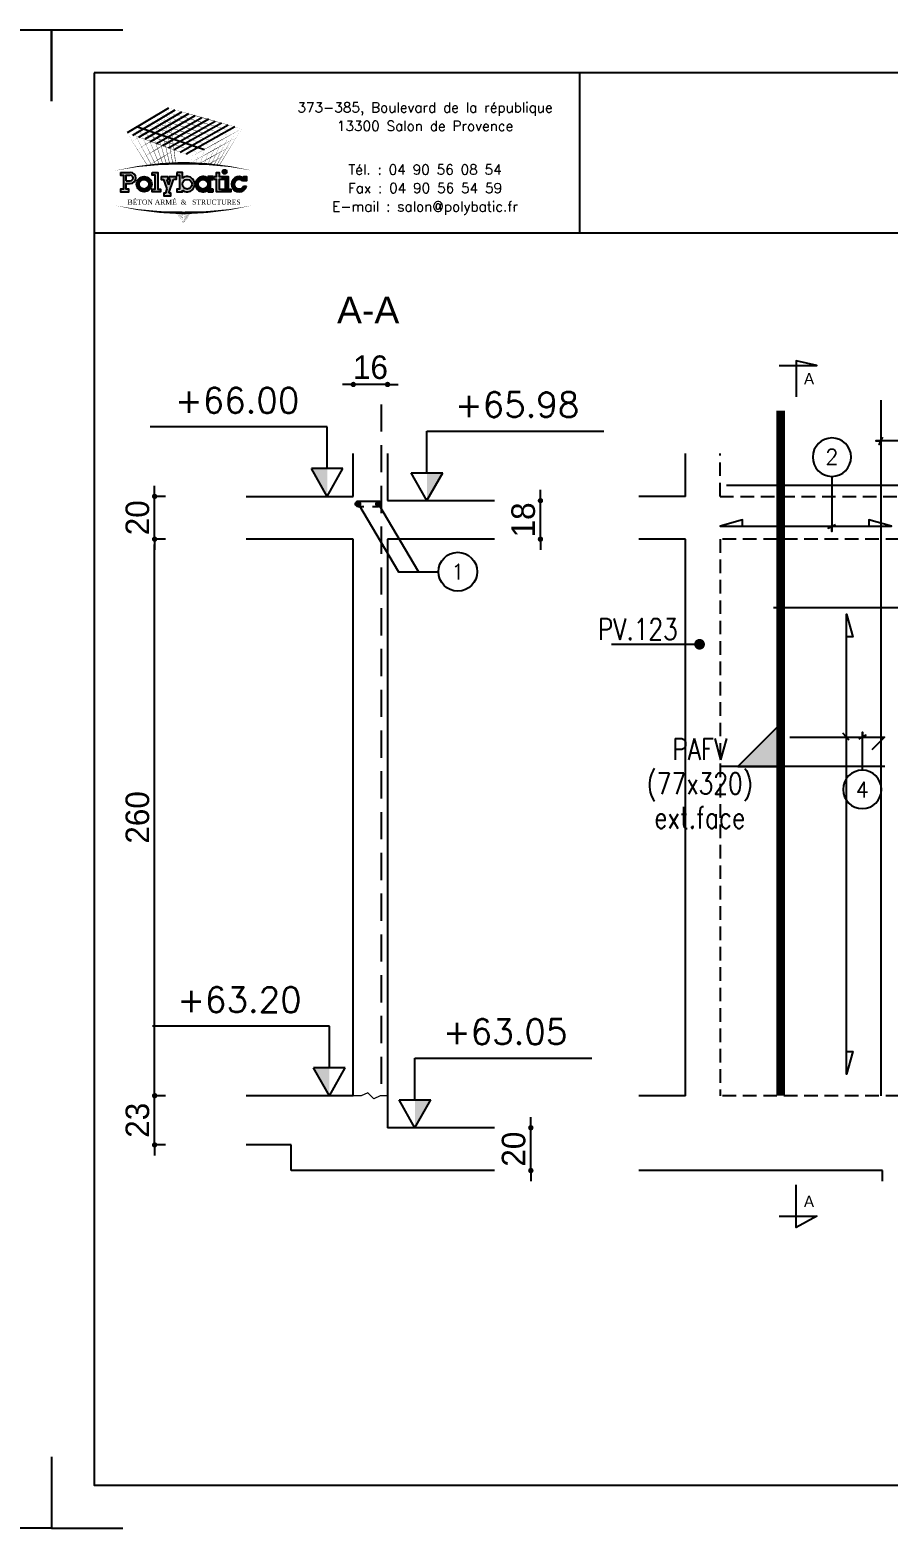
# Model space of a CAD drawing. Header units: metres. Extents: x -5618 to 118954, y -306 to 4637.
# Drawn here: x 33223 to 33624, y 894 to 1594 of the extents above; entities that cross this region are included whole.
import ezdxf
from ezdxf.enums import TextEntityAlignment as Align

# ---------------------------------------------------------------- set-up
doc = ezdxf.new("R2010")
doc.units = ezdxf.units.M
doc.linetypes.add('CACHE', pattern=[9.525, 6.35, -3.175])
doc.linetypes.add('CACHEX2', pattern=[19.05, 12.7, -6.35])
for name, color, linetype in [('COTATION', 1, 'Continuous'), ('GO-FER-HA', 140, 'Continuous'), ('GO-TEXTE', 9, 'Continuous'), ('K_ENT_M_Building_V.76', 7, 'Continuous'), ('STR_COTATION', 1, 'Continuous'), ('STR_TS', 22, 'Continuous'), ('STR_TS_TXT', 7, 'Continuous'), ('STR_VOI-POT', 6, 'Continuous')]:
    doc.layers.add(name, color=color, linetype=linetype)
doc.layers.add('Kofragna_forma', color=7, linetype='Continuous', lineweight=70)
doc.styles.add('GrDimensions', font='simplex.shx')
doc.styles.add('Lucida', font='LSANSI.TTF')
doc.styles.add('POLYBATIC', font='TIMES.TTF')
doc.styles.add('schéma', font='simplex.shx')
doc.styles.add('TEXTE', font='romans.shx')
doc.styles.add('TEXTE TS', font='romans.shx', dxfattribs={"width": 0.7, "oblique": 15})
doc.styles.add('TEXTEBA', font='ARIAL.TTF')
doc.dimstyles.new('COUPE-20', dxfattribs={"dimscale": 0.5, "dimtxt": 22, "dimasz": 5, "dimexe": 0.05, "dimexo": 0, "dimgap": 5, "dimtad": 1, "dimdec": 0, "dimdsep": 46, "dimtxsty": 'Standard', "dimblk1": 'DOT', "dimblk2": 'DOT', "dimsah": 1, "dimcen": 0, "dimdle": 150, "dimclrd": 1, "dimclre": 1, "dimclrt": 7, "dimadec": 0, "dimazin": 0, "dimtfac": 1, "dimtdec": 0, "dimtix": 1, "dimtmove": 2, "dimatfit": 3, "dimldrblk": 'DOT', "dimfxl": 0, "dimtvp": 1, "dimtolj": 1, "dimtzin": 0, "dimarcsym": 0})

# ---------------------------------------------------------------- blocks, each defined once
blk = doc.blocks.new('A$C492E529B')
h = blk.add_hatch(color=256)
h.paths.add_polyline_path([(-1.983, 0.1), (-2.083, 0.1), (-2.083, 0.3), (-1.933, 0.3, 1), (-1.933, 0.7), (-2.283, 0.7), (-2.283, 0.6), (-2.183, 0.6), (-2.183, 0.1), (-2.283, 0.1), (-2.283, 0), (-1.983, 0)])
h.paths.add_polyline_path([(-2.083, 0.4), (-2.083, 0.6), (-1.933, 0.6, -1), (-1.933, 0.4)], flags=16)
h = blk.add_hatch(color=256)
h.paths.add_polyline_path([(-1.158, 0.275, 1), (-1.708, 0.275, 1)])
h.paths.add_polyline_path([(-1.608, 0.275, -1), (-1.258, 0.275, -1)], flags=16)
for color, points in [(256, [(-0.938, 0.7), (-1.138, 0.7), (-1.138, 0.6), (-1.038, 0.6), (-1.038, 0.1), (-1.138, 0.1), (-1.138, 0), (-0.838, 0), (-0.838, 0.1), (-0.938, 0.1)]), (256, [(-0.367, 0.45), (-0.268, 0.45), (-0.268, 0.55), (-0.523, 0.55), (-0.523, 0.45), (-0.473, 0.45), (-0.543, 0.253), (-0.612, 0.45), (-0.562, 0.45), (-0.562, 0.55), (-0.818, 0.55), (-0.818, 0.45), (-0.718, 0.45), (-0.595, 0.101), (-0.648, -0.05), (-0.718, -0.05), (-0.718, -0.15), (-0.468, -0.15), (-0.468, -0.05), (-0.543, -0.05)]), (256, [(1.393, 0.55), (1.292, 0.55), (1.292, 0.7), (1.193, 0.7), (1.193, 0.55), (1.093, 0.55), (1.093, 0.45), (1.193, 0.45), (1.193, 0), (1.393, 0), (1.393, 0.1), (1.292, 0.1), (1.292, 0.45), (1.393, 0.45)]), (140, [(1.413, 0.725, 1), (1.563, 0.725, 1)]), (256, [(1.613, 0.55), (1.413, 0.55), (1.413, 0.45), (1.513, 0.45), (1.513, 0.1), (1.413, 0.1), (1.413, 0), (1.712, 0), (1.712, 0.1), (1.613, 0.1)]), (256, [(2.13, 0.4), (2.283, 0.4), (2.283, 0.55), (2.183, 0.55), (2.183, 0.487, 3.359496), (2.272, 0.2), (2.166, 0.2, -3.125802)])]:
    blk.add_hatch(color=color).paths.add_polyline_path(points)
h = blk.add_hatch(color=256)
h.paths.add_polyline_path([(-0.047, 0.487), (-0.047, 0.7), (-0.248, 0.7), (-0.248, 0.6), (-0.147, 0.6), (-0.147, 0.1), (-0.248, 0.1), (-0.248, 0), (-0.047, 0), (-0.047, 0.063, 2.12132)])
h.paths.add_polyline_path([(-0.047, 0.275, -1), (0.303, 0.275, -1)], flags=16)
h = blk.add_hatch(color=256)
h.paths.add_polyline_path([(1.073, 0.1), (0.973, 0.1), (0.973, 0.45), (1.073, 0.45), (1.073, 0.55), (0.873, 0.55), (0.873, 0.487, 2.12132), (0.873, 0.063), (0.873, 0), (1.073, 0)])
h.paths.add_polyline_path([(0.523, 0.275, -1), (0.873, 0.275, -1)], flags=16)
for p, q in [((0.873, 0.55), (0.873, 0.487)), ((1.073, 0.55), (0.873, 0.55)), ((1.073, 0.45), (1.073, 0.55)), ((-0.595, 0.101), (-0.718, 0.45)), ((-0.648, -0.05), (-0.595, 0.101)), ((-0.543, 0.253), (-0.612, 0.45)), ((-0.543, -0.05), (-0.367, 0.45)), ((-0.543, 0.253), (-0.473, 0.45)), ((0.873, 0.063), (0.873, 0)), ((0.973, 0.1), (0.973, 0.45)), ((0.973, 0.45), (1.073, 0.45)), ((1.073, 0.1), (0.973, 0.1)), ((1.073, 0), (1.073, 0.1)), ((2.166, 0.2), (2.272, 0.2)), ((0.873, 0), (1.073, 0))]:
    blk.add_line(p, q)
for points in [[(-2.283, 0.7), (-1.933, 0.7)], [(-2.283, 0.7), (-2.283, 0.6), (-2.183, 0.6), (-2.183, 0.1), (-2.283, 0.1), (-2.283, 0), (-1.983, 0), (-1.983, 0.1), (-2.083, 0.1), (-2.083, 0.3), (-1.933, 0.3)], [(-2.083, 0.4), (-2.083, 0.6), (-1.933, 0.6)], [(-1.138, 0.7), (-0.938, 0.7), (-0.938, 0.1), (-0.838, 0.1), (-0.838, 0), (-1.138, 0), (-1.138, 0.1), (-1.038, 0.1), (-1.038, 0.6), (-1.138, 0.6), (-1.138, 0.7)], [(-0.818, 0.55), (-0.562, 0.55)], [(-0.818, 0.55), (-0.818, 0.45), (-0.718, 0.45)], [(-0.612, 0.45), (-0.562, 0.45), (-0.562, 0.55)], [(-0.523, 0.55), (-0.268, 0.55), (-0.268, 0.45), (-0.367, 0.45)], [(-0.473, 0.45), (-0.523, 0.45), (-0.523, 0.55)], [(-0.248, 0.7), (-0.248, 0.6), (-0.147, 0.6), (-0.147, 0.1), (-0.248, 0.1), (-0.248, 0), (-0.047, 0), (-0.047, 0.063)], [(-0.047, 0.487), (-0.047, 0.7), (-0.248, 0.7)], [(1.093, 0.55), (1.193, 0.55), (1.193, 0.7), (1.292, 0.7), (1.292, 0.55), (1.393, 0.55), (1.393, 0.45), (1.292, 0.45), (1.292, 0.1), (1.393, 0.1), (1.393, 0), (1.193, 0), (1.193, 0.45), (1.093, 0.45)], [(1.093, 0.45), (1.093, 0.55)], [(1.413, 0.45), (1.413, 0.55), (1.613, 0.55), (1.613, 0.1), (1.712, 0.1), (1.712, 0), (1.413, 0), (1.413, 0.1), (1.513, 0.1), (1.513, 0.45), (1.413, 0.45)], [(2.183, 0.487), (2.183, 0.55), (2.283, 0.55), (2.283, 0.4), (2.13, 0.4)], [(-2.083, 0.4), (-1.933, 0.4)], [(-0.648, -0.05), (-0.718, -0.05), (-0.718, -0.15), (-0.468, -0.15), (-0.468, -0.05), (-0.543, -0.05)]]:
    blk.add_lwpolyline(points)
for centre, radius in [((-1.433, 0.275), 0.275), ((-1.433, 0.275), 0.175), ((0.128, 0.275), 0.175), ((0.698, 0.275), 0.175)]:
    blk.add_circle(centre, radius)
at = {"color": 140}
blk.add_circle((1.488, 0.725), 0.075, dxfattribs=at)
for centre, radius, start, end in [((-1.933, 0.5), 0.2, 270, 90), ((-1.933, 0.5), 0.1, 270, 90), ((0.128, 0.275), 0.275, 230.4788, 129.5212), ((0.698, 0.275), 0.275, 50.4788, 309.5212), ((2.008, 0.275), 0.275, 50.4788, 344.1734), ((2.008, 0.275), 0.175, 45.5847, 334.6231)]:
    blk.add_arc(centre, radius, start, end)
blk = doc.blocks.new('POLYBATIC')
at = {"color": 140}
for p, q in [((-0.43, 3.281), (-1.602, 2.578)), ((-1.435, 2.518), (-0.241, 3.228)), ((-1.268, 2.457), (-0.053, 3.175)), ((0.135, 3.121), (-1.101, 2.397)), ((-0.934, 2.337), (0.323, 3.068)), ((-0.767, 2.276), (0.511, 3.015)), ((-1.309, 2.754), (0.586, 2.109)), ((0.7, 2.962), (-0.6, 2.216)), ((-0.433, 2.156), (0.888, 2.908)), ((1.076, 2.855), (-0.266, 2.095)), ((-0.099, 2.035), (1.264, 2.802)), ((1.452, 2.749), (0.067, 1.974))]:
    blk.add_line(p, q, dxfattribs=at)
for points in [[(-1.016, 2.93, 0.0156, 0, 0), (-0.43, 3.281, 0, 0, 0)], [(-0.391, 2.983, 0, 0.0156, 0), (-0.923, 2.663, 0, 0, 0)], [(0.122, 2.71, 0.0156, 0, 0), (-0.869, 3.018, 0, 0, 0)], [(-0.491, 1.706, 0.0136, 0, 0), (-0.869, 3.018, 0, 0, 0)], [(-0.838, 2.873, 0.0156, 0, 0), (-0.241, 3.228, 0, 0, 0)], [(0.283, 2.803, 0.0156, 0, 0), (-0.723, 3.105, 0, 0, 0)], [(-0.398, 1.71, 0.014, 0, 0), (-0.723, 3.105, 0, 0, 0)], [(-0.661, 2.816, 0.0156, 0, 0), (-0.053, 3.175, 0, 0, 0)], [(0.444, 2.896, 0.0156, 0, 0), (-0.576, 3.193, 0, 0, 0)], [(-0.309, 1.714, 0.0145, 0, 0), (-0.576, 3.193, 0, 0, 0)], [(-0.483, 2.759, 0.0156, 0, 0), (0.135, 3.121, 0, 0, 0)], [(0.605, 2.988, 0.0156, 0, 0), (-0.43, 3.281, 0, 0, 0)], [(-0.225, 1.716, 0.0149, 0, 0), (-0.43, 3.281, 0, 0, 0)], [(-0.305, 2.702, 0.0156, 0, 0), (0.323, 3.068, 0, 0, 0)], [(-0.128, 2.646, 0.0156, 0, 0), (0.511, 3.015, 0, 0, 0)], [(1.641, 2.695, 0, 0.0156, 0), (0.605, 2.988, 0, 0, 0)], [(-1.602, 2.578, 0, 0.0156, 0), (-1.016, 2.93, 0, 0, 0)], [(-0.684, 2.246, 0.0156, 0, 0), (-1.602, 2.578, 0, 0, 0)], [(-1.031, 1.66, 0.0111, 0, 0), (-1.602, 2.578, 0, 0, 0)], [(-1.456, 2.344, 0, 0.0156, 0), (-0.923, 2.663, 0, 0, 0)], [(-0.522, 2.339, 0.0156, 0, 0), (-1.455, 2.666, 0, 0, 0)], [(-0.913, 1.673, 0.0116, 0, 0), (-1.455, 2.666, 0, 0, 0)], [(-1.435, 2.518, 0, 0.0156, 0), (-0.838, 2.873, 0, 0, 0)], [(-0.361, 2.432, 0.0156, 0, 0), (-1.309, 2.754, 0, 0, 0)], [(-0.8, 1.684, 0.0121, 0, 0), (-1.309, 2.754, 0, 0, 0)], [(-1.268, 2.457, 0, 0.0156, 0), (-0.661, 2.816, 0, 0, 0)], [(-0.2, 2.524, 0.0156, 0, 0), (-1.162, 2.842, 0, 0, 0)], [(-0.692, 1.693, 0.0126, 0, 0), (-1.162, 2.842, 0, 0, 0)], [(-1.101, 2.397, 0, 0.0156, 0), (-0.483, 2.759, 0, 0, 0)], [(-0.039, 2.617, 0.0156, 0, 0), (-1.016, 2.93, 0, 0, 0)], [(-0.589, 1.7, 0.0131, 0, 0), (-1.016, 2.93, 0, 0, 0)], [(-0.934, 2.337, 0, 0.0156, 0), (-0.305, 2.702, 0, 0, 0)], [(-0.352, 2.685, 0, 0.0156, 0), (-0.831, 2.397, 0, 0, 0)], [(-0.767, 2.276, 0, 0.0156, 0), (-0.128, 2.646, 0, 0, 0)], [(-0.6, 2.216, 0, 0.0156, 0), (0.05, 2.589, 0, 0, 0)], [(0.937, 2.305, 0, 0.0156, 0), (-0.039, 2.617, 0, 0, 0)], [(0.05, 2.589, 0.0156, 0, 0), (0.7, 2.962, 0, 0, 0)], [(1.113, 2.402, 0, 0.0156, 0), (0.122, 2.71, 0, 0, 0)], [(0.227, 2.532, 0.0156, 0, 0), (0.888, 2.908, 0, 0, 0)], [(1.289, 2.5, 0, 0.0156, 0), (0.283, 2.803, 0, 0, 0)], [(0.405, 2.475, 0.0156, 0, 0), (1.076, 2.855, 0, 0, 0)], [(1.465, 2.598, 0, 0.0156, 0), (0.444, 2.896, 0, 0, 0)], [(0.582, 2.418, 0.0156, 0, 0), (1.264, 2.802, 0, 0, 0)], [(0.76, 2.362, 0.0156, 0, 0), (1.452, 2.749, 0, 0, 0)], [(0.937, 2.305, 0.0156, 0, 0), (1.641, 2.695, 0, 0, 0)], [(0.942, 1.67, 0.0112, 0, 0), (1.465, 2.598, 0, 0, 0)], [(1.012, 1.663, 0.012, 0, 0), (1.641, 2.695, 0, 0, 0)], [(-1.31, 2.109, 0, 0.0156, 0), (-0.831, 2.397, 0, 0, 0)], [(-1.165, 1.875, 0, 0.0156, 0), (-0.739, 2.131, 0, 0, 0)], [(-0.312, 2.386, 0, 0.0156, 0), (-0.739, 2.131, 0, 0, 0)], [(0.234, 1.914, 0, 0.0156, 0), (-0.684, 2.246, 0, 0, 0)], [(0.41, 2.012, 0, 0.0156, 0), (-0.522, 2.339, 0, 0, 0)], [(-0.433, 2.156, 0, 0.0156, 0), (0.227, 2.532, 0, 0, 0)], [(0.586, 2.109, 0, 0.0156, 0), (-0.361, 2.432, 0, 0, 0)], [(-0.266, 2.095, 0, 0.0156, 0), (0.405, 2.475, 0, 0, 0)], [(0.762, 2.207, 0, 0.0156, 0), (-0.2, 2.524, 0, 0, 0)], [(-0.099, 2.035, 0, 0.0156, 0), (0.582, 2.418, 0, 0, 0)], [(0.067, 1.974, 0, 0.0156, 0), (0.76, 2.362, 0, 0, 0)], [(0.234, 1.914, 0, 0.0156, 0), (0.937, 2.305, 0, 0, 0)], [(0.587, 1.7, 0.00718, 0, 0), (0.762, 2.207, 0, 0, 0)], [(0.689, 1.693, 0.0083, 0, 0), (0.937, 2.305, 0, 0, 0)], [(0.765, 1.884, 0.0156, 0, 0), (1.342, 2.205, 0, 0, 0)], [(0.781, 1.685, 0.00933, 0, 0), (1.113, 2.402, 0, 0, 0)], [(0.852, 2.095, 0.0156, 0, 0), (1.491, 2.45, 0, 0, 0)], [(0.865, 1.678, 0.0103, 0, 0), (1.289, 2.5, 0, 0, 0)], [(-1.953, 1.508, 0, 0.0781, -0.053843), (0, 1.719, 0, 0, 0)], [(-1.019, 1.641, 0, 0.0156, 0), (-0.646, 1.864, 0, 0, 0)], [(-0.273, 2.088, 0, 0.0156, 0), (-0.646, 1.864, 0, 0, 0)], [(-0.234, 1.79, 0, 0.00638, 0), (-0.365, 1.711, 0, 0.00638, 0)], [(1.953, 1.508, 0, 0.0781, 0.053843), (0, 1.719, 0, 0, 0)], [(0.213, 1.74, 0, 0.0156, 0), (0.852, 2.095, 0, 0, 0)], [(0.21, 1.716, 0.00323, 0, 0), (0.234, 1.914, 0, 0, 0)], [(0.349, 1.712, 0.00465, 0, 0), (0.41, 2.012, 0, 0, 0)], [(0.447, 1.708, 0.00693, 0.0156, 0), (0.767, 1.886, 0, 0, 0)], [(0.474, 1.706, 0.00597, 0, 0), (0.586, 2.109, 0, 0, 0)], [(0.68, 1.675, 0.0156, 0, 0), (1.193, 1.96, 0, 0, 0)], [(0.96, 1.668, 0.00293, 0, 0), (1.044, 1.715, 0, 0, 0)], [(-1.953, 0.523, 0, 0.0781, 0.053843), (0, 0.312, 0, 0, 0)], [(1.953, 0.523, 0, 0.0781, -0.053843), (0, 0.312, 0, 0, 0)], [(0, 0, 0, 0.00381, 0), (-0.195, 0.315, 0, 0.00381, 0)], [(0, 0, 0, 0.00368, 0), (-0.171, 0.314, 0, 0.00368, 0)], [(0, 0, 0, 0.00356, 0), (-0.149, 0.314, 0, 0.00356, 0)], [(0, 0, 0, 0.00345, 0), (-0.128, 0.313, 0, 0.00345, 0)], [(0, 0, 0, 0.00334, 0), (-0.109, 0.313, 0, 0.00334, 0)], [(0, 0, 0, 0.00324, 0), (-0.09, 0.313, 0, 0.00324, 0)], [(0, 0, 0, 0.00315, 0), (-0.073, 0.313, 0, 0.00315, 0)], [(0, 0, 0, 0.00306, 0), (-0.056, 0.313, 0, 0.00306, 0)], [(0, 0, 0, 0.00306, 0), (-0.056, 0.313, 0, 0.00306, 0)], [(0, 0, 0, 0.00298, 0), (-0.041, 0.313, 0, 0.00298, 0)], [(0, 0, 0, 0.0051, 0), (0.038, 0.313, 0, 0.0051, 0)], [(0, 0, 0, 0.00425, 0), (0.127, 0.313, 0, 0.00425, 0)], [(0, 0, 0, 0.00408, 0), (0.145, 0.314, 0, 0.00408, 0)], [(0, 0, 0, 0.00392, 0), (0.162, 0.314, 0, 0.00392, 0)], [(0, 0, 0, 0.00378, 0), (0.177, 0.314, 0, 0.00378, 0)], [(0, 0, 0, 0.00365, 0), (0.191, 0.315, 0, 0.00365, 0)], [(0, 0, 0, 0.00486, 0), (0.064, 0.313, 0, 0.00486, 0)], [(0, 0, 0, 0.00464, 0), (0.087, 0.313, 0, 0.00464, 0)], [(0, 0, 0, 0.00443, 0), (0.108, 0.313, 0, 0.00443, 0)]]:
    blk.add_lwpolyline(points, format="xyseb", dxfattribs=at)
at = {"color": 5, "xscale": 0.78125, "yscale": 0.78125, "zscale": 0.78125}
blk.add_blockref('A$C492E529B', (0, 0.91), dxfattribs=at)
at = {"lineweight": 60, "style": 'POLYBATIC'}
for s, p in [('BÉTON ARMÉ', (-1.587, 0.547)), ('STRUCTURES', (0.24, 0.547))]:
    blk.add_text(s, height=0.1406, dxfattribs=at).set_placement(p)
at = {"color": 140, "style": 'POLYBATIC'}
blk.add_text('&', height=0.141, dxfattribs=at).set_placement((0, 0.547), align=Align.CENTER)
blk = doc.blocks.new('ime')
at = {"layer": 'COTATION', "const_width": 2.5}
blk.add_lwpolyline([(1.25, 0, -1), (-1.25, 0, -1)], format="xyb", close=True, dxfattribs=at)
at = {"layer": 'COTATION'}
blk.add_lwpolyline([(41.09, 0), (0, 0)], dxfattribs=at)
at = {"layer": 'COTATION', "color": 7, "style": 'TEXTE TS', "width": 0.8}
blk.add_attdef('NAME', (9.08, 2), '', height=10, dxfattribs=at)
blk = doc.blocks.new('mrega')
at = {"layer": 'STR_TS_TXT', "style": 'TEXTE TS', "width": 0.8}
for tag, p in [('ST10', (14.48, 0)), ('DIM', (14.48, -16)), ('NOTE', (14.48, -32))]:
    blk.add_attdef(tag, text='', height=10, dxfattribs=at).set_placement(p, align=Align.CENTER)
blk = doc.blocks.new('A$C6F247267')
blk.add_hatch(color=256).paths.add_polyline_path([(0, -0.2), (-0.2, 0), (0, 0)])
blk.add_lwpolyline([(-0.2, 0), (0, 0), (0, -0.2), (-0.2, 0)])
blk = doc.blocks.new('_DOT')
at = {"color": 0, "linetype": 'ByBlock'}
blk.add_line((-0.5, 0), (-1, 0), dxfattribs=at)
at = {"color": 0, "linetype": 'ByBlock', "const_width": 0.5}
blk.add_lwpolyline([(-0.25, 0, 1), (0.25, 0, 1)], format="xyb", close=True, dxfattribs=at)
blk = doc.blocks.new('*D942')
at = {"layer": 'COTATION', "color": 1, "lineweight": -2, "ltscale": 4.5}
for p, q in [((33281.2, 1098.29), (33281.2, 1100.79)), ((33286.2, 1095.79), (33281.18, 1095.79)), ((33281.2, 1072.79), (33281.2, 1095.79)), ((33286.2, 1072.79), (33281.18, 1072.79)), ((33281.2, 1070.29), (33281.2, 1067.79))]:
    blk.add_line(p, q, dxfattribs=at)
at = {"layer": 'DEFPOINTS', "color": 0, "lineweight": -3, "ltscale": 4.5}
for p in [(33281.2, 1095.79), (33323.98, 1095.79), (33323.98, 1072.79)]:
    blk.add_point(p, dxfattribs=at)
at = {"layer": 'COTATION', "color": 1, "lineweight": -2, "ltscale": 4.5, "xscale": 2.5, "yscale": 2.5, "zscale": 2.5}
for p, rotation in [((33281.2, 1095.79), 270), ((33281.2, 1072.79), 90)]:
    blk.add_blockref('_DOT', p, dxfattribs=dict(at, rotation=rotation))
at = {"layer": 'COTATION', "color": 7, "lineweight": -3, "ltscale": 4.5, "insert": (33273.2, 1084.29), "char_height": 11, "attachment_point": 5, "rotation": 90}
blk.add_mtext('\\A1;23', dxfattribs=at)
blk = doc.blocks.new('*D943')
at = {"layer": 'COTATION', "color": 1, "lineweight": -2, "ltscale": 4.5}
for p, q in [((33286.2, 1355.79), (33281.18, 1355.79)), ((33281.2, 1098.29), (33281.2, 1353.29)), ((33286.2, 1095.79), (33281.18, 1095.79))]:
    blk.add_line(p, q, dxfattribs=at)
at = {"layer": 'DEFPOINTS', "color": 0, "lineweight": -3, "ltscale": 4.5}
for p in [(33281.2, 1355.79), (33323.98, 1355.79), (33323.98, 1095.79)]:
    blk.add_point(p, dxfattribs=at)
at = {"layer": 'COTATION', "color": 1, "lineweight": -2, "ltscale": 4.5, "xscale": 2.5, "yscale": 2.5, "zscale": 2.5}
for p, rotation in [((33281.2, 1355.79), 90), ((33281.2, 1095.79), 270)]:
    blk.add_blockref('_DOT', p, dxfattribs=dict(at, rotation=rotation))
at = {"layer": 'COTATION', "color": 7, "lineweight": -3, "ltscale": 4.5, "insert": (33273.2, 1225.79), "char_height": 11, "attachment_point": 5, "rotation": 90}
blk.add_mtext('\\A1;260', dxfattribs=at)
blk = doc.blocks.new('*D944')
at = {"layer": 'COTATION', "color": 1, "lineweight": -2, "ltscale": 4.5}
for p, q in [((33281.2, 1378.29), (33281.2, 1380.79)), ((33286.2, 1375.79), (33281.18, 1375.79)), ((33281.2, 1355.79), (33281.2, 1375.79)), ((33286.2, 1355.79), (33281.18, 1355.79)), ((33281.2, 1353.29), (33281.2, 1350.79))]:
    blk.add_line(p, q, dxfattribs=at)
at = {"layer": 'DEFPOINTS', "color": 0, "lineweight": -3, "ltscale": 4.5}
for p in [(33281.2, 1375.79), (33323.98, 1375.79), (33323.98, 1355.79)]:
    blk.add_point(p, dxfattribs=at)
at = {"layer": 'COTATION', "color": 1, "lineweight": -2, "ltscale": 4.5, "xscale": 2.5, "yscale": 2.5, "zscale": 2.5}
for p, rotation in [((33281.2, 1375.79), 270), ((33281.2, 1355.79), 90)]:
    blk.add_blockref('_DOT', p, dxfattribs=dict(at, rotation=rotation))
at = {"layer": 'COTATION', "color": 7, "lineweight": -3, "ltscale": 4.5, "insert": (33273.2, 1365.79), "char_height": 11, "attachment_point": 5, "rotation": 90}
blk.add_mtext('\\A1;20', dxfattribs=at)
blk = doc.blocks.new('*D945')
at = {"layer": 'DEFPOINTS', "color": 0, "lineweight": -3, "ltscale": 4.5}
for p in [(33373.98, 1428.07), (33373.98, 1395.79, 187.69), (33389.98, 1395.79, 187.69)]:
    blk.add_point(p, dxfattribs=at)
at = {"layer": 'STR_COTATION', "color": 1, "lineweight": -2, "ltscale": 4.5}
for p, q in [((33371.48, 1428.07), (33368.98, 1428.07)), ((33373.98, 1428.08), (33373.98, 1428.09)), ((33389.98, 1428.07), (33373.98, 1428.07)), ((33389.98, 1428.08), (33389.98, 1428.09)), ((33392.48, 1428.07), (33394.98, 1428.07))]:
    blk.add_line(p, q, dxfattribs=at)
at = {"layer": 'STR_COTATION', "color": 1, "lineweight": -2, "ltscale": 4.5, "xscale": 2.5, "yscale": 2.5, "zscale": 2.5}
blk.add_blockref('_DOT', (33373.98, 1428.07), dxfattribs=at)
at = {"layer": 'STR_COTATION', "color": 1, "lineweight": -2, "ltscale": 4.5, "xscale": 2.5, "yscale": 2.5, "zscale": 2.5, "rotation": 180}
blk.add_blockref('_DOT', (33389.98, 1428.07), dxfattribs=at)
at = {"layer": 'STR_COTATION', "color": 7, "lineweight": -3, "ltscale": 4.5, "insert": (33381.98, 1436.07), "char_height": 11, "attachment_point": 5}
blk.add_mtext('\\A1;16', dxfattribs=at)
blk = doc.blocks.new('*D946')
at = {"layer": 'DEFPOINTS', "color": 0, "lineweight": -3, "ltscale": 4.5}
for p in [(33439.98, 1080.79, 187.69), (33456.89, 1080.79), (33438.01, 1060.79, 187.69)]:
    blk.add_point(p, dxfattribs=at)
at = {"layer": 'STR_COTATION', "color": 1, "lineweight": -2, "ltscale": 4.5}
for p, q in [((33456.89, 1083.29), (33456.89, 1085.79)), ((33456.89, 1060.79), (33456.89, 1080.79)), ((33456.91, 1080.79), (33456.91, 1080.79)), ((33456.89, 1058.29), (33456.89, 1055.79)), ((33456.9, 1060.79), (33456.91, 1060.79))]:
    blk.add_line(p, q, dxfattribs=at)
at = {"layer": 'STR_COTATION', "color": 1, "lineweight": -2, "ltscale": 4.5, "xscale": 2.5, "yscale": 2.5, "zscale": 2.5}
for p, rotation in [((33456.89, 1080.79), 270), ((33456.89, 1060.79), 90)]:
    blk.add_blockref('_DOT', p, dxfattribs=dict(at, rotation=rotation))
at = {"layer": 'STR_COTATION', "color": 7, "lineweight": -3, "ltscale": 4.5, "insert": (33448.89, 1070.79), "char_height": 11, "attachment_point": 5, "rotation": 90}
blk.add_mtext('\\A1;20', dxfattribs=at)
blk = doc.blocks.new('*D947')
at = {"layer": 'DEFPOINTS', "color": 0, "lineweight": -3, "ltscale": 4.5}
for p in [(33439.98, 1373.79, 281.53), (33461.38, 1373.79), (33439.98, 1355.79, 281.53)]:
    blk.add_point(p, dxfattribs=at)
at = {"layer": 'STR_COTATION', "color": 1, "lineweight": -2, "ltscale": 4.5}
for p, q in [((33461.38, 1376.29), (33461.38, 1378.79)), ((33461.38, 1355.79), (33461.38, 1373.79)), ((33461.4, 1373.79), (33461.4, 1373.79)), ((33461.38, 1353.29), (33461.38, 1350.79)), ((33461.4, 1355.79), (33461.4, 1355.79))]:
    blk.add_line(p, q, dxfattribs=at)
at = {"layer": 'STR_COTATION', "color": 1, "lineweight": -2, "ltscale": 4.5, "xscale": 2.5, "yscale": 2.5, "zscale": 2.5}
for p, rotation in [((33461.38, 1373.79), 270), ((33461.38, 1355.79), 90)]:
    blk.add_blockref('_DOT', p, dxfattribs=dict(at, rotation=rotation))
at = {"layer": 'STR_COTATION', "color": 7, "lineweight": -3, "ltscale": 4.5, "insert": (33453.38, 1364.79), "char_height": 11, "attachment_point": 5, "rotation": 90}
blk.add_mtext('\\A1;18', dxfattribs=at)

msp = doc.modelspace()

# ---------------------------------------------------------------- linework, layer by layer
at = {"color": 7, "linetype": 'Continuous', "lineweight": -3}
for p, q in [((33369.15, 1388.79, 187.69), (33354.4, 1388.79, 187.69)), ((33361.78, 1375.79, 187.69), (33354.4, 1388.79, 187.69)), ((33369.15, 1388.79, 187.69), (33354.4, 1388.79, 187.69)), ((33361.78, 1375.79, 187.69), (33354.4, 1388.79, 187.69)), ((33361.78, 1375.79, 187.69), (33369.15, 1388.79, 187.69)), ((33361.78, 1375.79, 187.69), (33369.15, 1388.79, 187.69)), ((33400.97, 1386.79, 281.53), (33415.72, 1386.79, 281.53)), ((33408.34, 1373.79, 281.53), (33400.97, 1386.79, 281.53)), ((33400.97, 1386.79, 281.53), (33415.72, 1386.79, 281.53)), ((33408.34, 1373.79, 281.53), (33400.97, 1386.79, 281.53)), ((33408.34, 1373.79, 281.53), (33415.72, 1386.79, 281.53)), ((33408.34, 1373.79, 281.53), (33415.72, 1386.79, 281.53)), ((33370.21, 1108.79, 187.69), (33355.46, 1108.79, 187.69)), ((33362.83, 1095.79, 187.69), (33355.46, 1108.79, 187.69)), ((33370.21, 1108.79, 187.69), (33355.46, 1108.79, 187.69)), ((33362.83, 1095.79, 187.69), (33355.46, 1108.79, 187.69)), ((33362.83, 1095.79, 187.69), (33370.21, 1108.79, 187.69)), ((33362.83, 1095.79, 187.69), (33370.21, 1108.79, 187.69)), ((33395.4, 1093.79, 187.69), (33410.15, 1093.79, 187.69)), ((33402.77, 1080.79, 187.69), (33395.4, 1093.79, 187.69)), ((33395.4, 1093.79, 187.69), (33410.15, 1093.79, 187.69)), ((33402.77, 1080.79, 187.69), (33395.4, 1093.79, 187.69)), ((33402.77, 1080.79, 187.69), (33410.15, 1093.79, 187.69)), ((33402.77, 1080.79, 187.69), (33410.15, 1093.79, 187.69))]:
    msp.add_line(p, q, dxfattribs=at)
for points in [[(33199.65, 1593.71), (33232.98, 1593.71), (33232.98, 1560.38)], [(33232.98, 1560.38), (33232.98, 1593.71), (33266.31, 1593.71)], [(33479.62, 1573.71), (33479.62, 1498.77)], [(34202.88, 1498.77), (33252.98, 1498.77)], [(33232.98, 927.11), (33232.98, 893.78), (33199.65, 893.78)], [(33232.98, 927.11), (33232.98, 893.78), (33266.31, 893.78)]]:
    msp.add_lwpolyline(points)
msp.add_lwpolyline([(33252.98, 1573.71), (33252.98, 913.78), (34202.88, 913.78), (34202.88, 1573.71)], close=True)
at = {"lineweight": 18, "elevation": 187.69}
msp.add_lwpolyline([(33389.98, 1095.79), (33386.51, 1095.79), (33383.49, 1094.36), (33380.74, 1097.13), (33377.58, 1095.79), (33373.98, 1095.79)], dxfattribs=at)
at = {"color": 7, "linetype": 'Continuous', "lineweight": -3}
for points in [[(33354.4, 1388.79, 187.69), (33361.78, 1375.79, 187.69), (33361.78, 1388.76, 187.69)], [(33354.4, 1388.79, 187.69), (33361.78, 1375.79, 187.69), (33361.78, 1388.76, 187.69)], [(33415.72, 1386.79, 281.53), (33408.34, 1373.79, 281.53), (33408.34, 1386.76, 281.53)], [(33415.72, 1386.79, 281.53), (33408.34, 1373.79, 281.53), (33408.34, 1386.76, 281.53)], [(33355.46, 1108.79, 187.69), (33362.83, 1095.79, 187.69), (33362.83, 1108.75, 187.69)], [(33355.46, 1108.79, 187.69), (33362.83, 1095.79, 187.69), (33362.83, 1108.75, 187.69)], [(33410.15, 1093.79, 187.69), (33402.77, 1080.79, 187.69), (33402.77, 1093.75, 187.69)], [(33410.15, 1093.79, 187.69), (33402.77, 1080.79, 187.69), (33402.77, 1093.75, 187.69)]]:
    msp.add_solid(points, dxfattribs=at)
at = {"layer": 'COTATION'}
msp.add_line((33605.52, 1261.87, 187.69), (33602.57, 1265.22, 187.69), dxfattribs=at)
for points, elevation in [([(33555.81, 1361.81), (33555.81, 1364.81), (33545.25, 1361.81), (33625.25, 1361.81), (33614.69, 1364.81), (33614.69, 1361.81)], 187.69), ([(33604.27, 1116.35), (33607.27, 1116.35), (33604.27, 1105.79), (33604.27, 1320.79), (33607.27, 1310.23), (33604.27, 1310.23)], 93.84)]:
    msp.add_lwpolyline(points, dxfattribs=dict(at, elevation=elevation))
at = {"layer": 'GO-FER-HA', "elevation": 187.69}
for points in [[(33635.92, 1401.84, -512.322006), (33635.92, 1401.77), (33618.06, 1401.77), (33620.46, 1401.77), (33619.56, 1400.07), (33621.35, 1403.47)], [(33597.53, 1385.15, 512.322006), (33597.46, 1385.15), (33597.46, 1359.41), (33597.46, 1361.81), (33595.76, 1360.91), (33599.16, 1362.71)], [(33611.64, 1247.83, 512.322006), (33611.71, 1247.83), (33611.71, 1265.69), (33611.71, 1263.29), (33613.41, 1264.19), (33610.02, 1262.4)]]:
    msp.add_lwpolyline(points, format="xyb", dxfattribs=at)
at = {"layer": 'GO-FER-HA', "elevation": 93.84}
for points in [[(33376.35, 1372.22), (33395.13, 1340.59), (33413.72, 1340.59)], [(33385.69, 1372.22), (33404.46, 1340.59), (33413.72, 1340.59)]]:
    msp.add_lwpolyline(points, dxfattribs=at)
at = {"layer": 'GO-FER-HA'}
msp.add_circle((33422.78, 1340.59, 93.84), 9.06, dxfattribs=at)
at = {"layer": 'GO-TEXTE', "elevation": 187.69, "flags": 128}
for points in [[(33572.87, 1436.88), (33590.52, 1436.88), (33580.84, 1439.16), (33580.83, 1422.24)], [(33572.84, 1039.46), (33590.49, 1039.46), (33580.81, 1034.18), (33580.81, 1054.11)]]:
    msp.add_lwpolyline(points, dxfattribs=at)
at = {"layer": 'K_ENT_M_Building_V.76', "color": 30, "linetype": 'Continuous', "lineweight": -3}
for p, q in [((33355.28, 1408.29, 187.69), (33279.13, 1408.29, 187.69)), ((33355.28, 1408.29, 187.69), (33279.13, 1408.29, 187.69)), ((33361.78, 1408.29, 187.69), (33355.28, 1408.29, 187.69)), ((33361.78, 1408.29, 187.69), (33355.28, 1408.29, 187.69)), ((33361.78, 1388.79, 187.69), (33361.78, 1408.29, 187.69)), ((33361.78, 1388.79, 187.69), (33361.78, 1408.29, 187.69)), ((33408.34, 1386.79, 281.53), (33408.34, 1406.29, 281.53)), ((33408.34, 1406.29, 281.53), (33414.84, 1406.29, 281.53)), ((33408.34, 1386.79, 281.53), (33408.34, 1406.29, 281.53)), ((33408.34, 1406.29, 281.53), (33414.84, 1406.29, 281.53)), ((33414.84, 1406.29, 281.53), (33490.99, 1406.29, 281.53)), ((33414.84, 1406.29, 281.53), (33490.99, 1406.29, 281.53)), ((33356.33, 1128.29, 187.69), (33280.19, 1128.29, 187.69)), ((33356.33, 1128.29, 187.69), (33280.19, 1128.29, 187.69)), ((33362.83, 1128.29, 187.69), (33356.33, 1128.29, 187.69)), ((33362.83, 1128.29, 187.69), (33356.33, 1128.29, 187.69)), ((33362.83, 1108.79, 187.69), (33362.83, 1128.29, 187.69)), ((33362.83, 1108.79, 187.69), (33362.83, 1128.29, 187.69)), ((33402.77, 1093.79, 187.69), (33402.77, 1113.29, 187.69)), ((33402.77, 1113.29, 187.69), (33409.27, 1113.29, 187.69)), ((33402.77, 1093.79, 187.69), (33402.77, 1113.29, 187.69)), ((33402.77, 1113.29, 187.69), (33409.27, 1113.29, 187.69)), ((33409.27, 1113.29, 187.69), (33485.41, 1113.29, 187.69)), ((33409.27, 1113.29, 187.69), (33485.41, 1113.29, 187.69))]:
    msp.add_line(p, q, dxfattribs=at)
at = {"layer": 'Kofragna_forma', "color": 4, "lineweight": -3}
for p, q in [((33373.98, 1375.79, 187.69), (33373.98, 1395.79, 187.69)), ((33389.98, 1395.79, 187.69), (33389.98, 1373.79, 187.69)), ((33529.15, 1375.79, 187.69), (33529.15, 1395.79, 187.69)), ((33323.98, 1375.79, 187.69), (33373.98, 1375.79, 187.69)), ((33389.98, 1373.79, 281.53), (33439.98, 1373.79, 281.53)), ((33529.15, 1375.79, 187.69), (33507.36, 1375.79, 187.69)), ((33373.98, 1355.79, 187.69), (33323.98, 1355.79, 187.69)), ((33373.98, 1095.79, 187.69), (33373.98, 1355.79, 187.69)), ((33389.98, 1355.79, 187.69), (33389.98, 1080.79, 187.69)), ((33439.98, 1355.79, 281.53), (33389.98, 1355.79, 281.53)), ((33529.15, 1355.79, 187.69), (33507.36, 1355.79, 187.69)), ((33529.15, 1095.79, 187.69), (33529.15, 1355.79, 187.69)), ((33373.98, 1095.79, 187.69), (33323.98, 1095.79, 187.69)), ((33529.15, 1095.79, 187.69), (33507.36, 1095.79, 187.69)), ((33439.98, 1080.79, 187.69), (33389.98, 1080.79, 187.69)), ((33344.98, 1072.79, 187.69), (33323.98, 1072.79, 187.69)), ((33344.98, 1060.79, 187.69), (33344.98, 1072.79, 187.69)), ((33439.98, 1060.79, 187.69), (33344.98, 1060.79, 187.69)), ((33621.15, 1060.79, 187.69), (33507.36, 1060.79, 187.69)), ((33621.15, 1055.79, 187.69), (33621.15, 1060.79, 187.69))]:
    msp.add_line(p, q, dxfattribs=at)
at = {"layer": 'Kofragna_forma', "linetype": 'CACHE', "lineweight": -3}
for p, q in [((33545.25, 1375.79, 187.69), (33545.25, 1395.79, 187.69)), ((33545.25, 1375.79, 187.69), (33905.2, 1375.79, 187.69)), ((33545.25, 1355.79, 187.69), (33545.25, 1095.79, 187.69)), ((33905.2, 1355.79, 187.69), (33545.25, 1355.79, 187.69)), ((33905.2, 1095.79, 187.69), (33545.25, 1095.79, 187.69))]:
    msp.add_line(p, q, dxfattribs=at)
at = {"layer": 'STR_TS', "linetype": 'CACHE', "ltscale": 2, "const_width": 4, "elevation": 187.69}
msp.add_lwpolyline([(33573.57, 1095.79), (33573.57, 1415.79)], dxfattribs=at)
at = {"layer": 'STR_TS', "color": 3, "elevation": 187.69}
msp.add_lwpolyline([(33622.2, 1249.64), (33545.25, 1249.64)], dxfattribs=at)
at = {"layer": 'STR_VOI-POT'}
for p, q in [((33620.46, 1095.79, 187.69), (33620.46, 1420.79, 187.69)), ((33902.2, 1380.82, 187.69), (33548.25, 1380.82, 187.69)), ((33880.2, 1323.79, 93.84), (33570.2, 1323.79, 93.84))]:
    msp.add_line(p, q, dxfattribs=at)
at = {"layer": 'STR_VOI-POT', "color": 1, "linetype": 'CACHEX2', "elevation": 187.69}
msp.add_lwpolyline([(33386.98, 1418.79), (33386.98, 1095.79)], dxfattribs=at)
at = {"layer": 'STR_VOI-POT', "const_width": 1.44, "elevation": 93.84}
for points in [[(33375.63, 1372.22, -1), (33377.07, 1372.22, -1)], [(33384.82, 1372.22, -1), (33386.26, 1372.22, -1)]]:
    msp.add_lwpolyline(points, format="xyb", close=True, dxfattribs=at)
at = {"layer": 'STR_VOI-POT', "elevation": 93.84}
msp.add_lwpolyline([(33378.97, 1370.92), (33376.35, 1370.92, -0.414214), (33375.05, 1372.22), (33375.05, 1372.31, -0.414214), (33376.35, 1373.62), (33385.54, 1373.62, -0.431995), (33386.84, 1372.22), (33386.84, 1372.22, -0.414214), (33385.54, 1370.92), (33382.92, 1370.92)], format="xyb", dxfattribs=at)
at = {"layer": 'STR_VOI-POT', "elevation": 187.69}
msp.add_lwpolyline([(33577.78, 1263.29), (33622.11, 1263.29), (33616.13, 1257.31)], dxfattribs=at)

# ---------------------------------------------------------------- block references
at = {"xscale": 16.49835000000894, "yscale": 16.49834999989253, "zscale": 16.49835000000003}
msp.add_blockref('POLYBATIC', (33294.75, 1503.09), dxfattribs=at)
at = {"layer": 'COTATION'}
ref = msp.add_blockref('ime', (33535.69, 1306.69, 187.69), dxfattribs=dict(at, xscale=-1))
ref.add_attrib('NAME', 'PV.123', (33488.14, 1308.69, 187.69), dxfattribs={"color": 7, "height": 10, "style": 'TEXTE TS', "width": 0.8})
at = {"layer": 'STR_TS', "xscale": -100, "yscale": 100, "zscale": 100, "rotation": 180}
msp.add_blockref('A$C6F247267', (33573.57, 1249.64, 187.69), dxfattribs=at)
at = {"layer": 'STR_TS_TXT'}
ref = msp.add_blockref('mrega', (33550.24, 1252.69, 281.53), dxfattribs=dict(at, xscale=-1))
ref.add_attrib('NOTE', 'ext.face', dxfattribs={"height": 10, "style": 'TEXTE TS', "width": 0.8}).set_placement((33535.77, 1220.69, 281.53), align=Align.CENTER)
ref.add_attrib('ST10', 'PAFV', dxfattribs={"height": 10, "style": 'TEXTE TS', "width": 0.8}).set_placement((33535.77, 1252.69, 281.53), align=Align.CENTER)
ref.add_attrib('DIM', '(77x320)', dxfattribs={"height": 10, "style": 'TEXTE TS', "width": 0.8}).set_placement((33535.77, 1236.69, 281.53), align=Align.CENTER)

# ---------------------------------------------------------------- texts
at = {"style": 'schéma'}
for s, p in [('373-385, Boulevard de la république', (33407.5, 1555.18)), ('13300 Salon de Provence', (33407.5, 1546.55)), ('Tél. : 04 90 56 08 54', (33407.5, 1526.16)), ('Fax : 04 90 56 54 59', (33407.5, 1517.53)), ('E-mail : salon@polybatic.fr', (33407.5, 1508.9))]:
    msp.add_text(s, height=4.6662, dxfattribs=at).set_placement(p, align=Align.CENTER)
at = {"layer": 'GO-FER-HA', "style": 'TEXTE'}
for s, p in [('2', (33597.46, 1394.21, 281.69)), ('1', (33422.78, 1340.59, 93.84)), ('4', (33611.71, 1238.77, 281.69))]:
    msp.add_text(s, height=7.2, dxfattribs=at).set_placement(p, align=Align.MIDDLE_CENTER)
at = {"layer": 'GO-TEXTE', "style": 'TEXTEBA'}
msp.add_text('A-A', height=12.497, dxfattribs=at).set_placement((33366.38, 1456.62, 187.69))
at = {"layer": 'GO-TEXTE', "linetype": 'Continuous', "style": 'Lucida'}
for rotation, p in [(359.98193, (33584.45, 1428.08, 187.69)), (0.0018, (33584.43, 1043.73, 187.69))]:
    msp.add_text('A', height=5.32, rotation=rotation, dxfattribs=at).set_placement(p)
at = {"layer": 'K_ENT_M_Building_V.76', "color": 0, "linetype": 'Continuous', "lineweight": -3, "char_height": 11.7, "style": 'GrDimensions'}
for s, insert, attachment_point in [('+66.00', (33348.78, 1414.79, 187.69), 9), ('+65.98', (33421.34, 1412.79, 281.53), 7), ('\\A1;+63.20', (33349.83, 1134.79, 187.69), 9), ('\\A1;+63.05', (33415.77, 1119.79, 187.69), 7)]:
    msp.add_mtext(s, dxfattribs=dict(at, insert=insert, attachment_point=attachment_point))

# ---------------------------------------------------------------- dimensions: what is measured, and where the dimension line sits
at = {"layer": 'COTATION', "lineweight": -3, "ltscale": 4.5}
for base, p1, p2, picture, middle in [((33281.2, 1375.79, 93.84), (33323.98, 1355.79, 93.84), (33323.98, 1375.79, 93.84), '*D944', (33273.2, 1365.79, 93.84)), ((33281.2, 1355.79, 93.84), (33323.98, 1095.79, 93.84), (33323.98, 1355.79, 93.84), '*D943', (33273.2, 1225.79, 93.84)), ((33281.2, 1095.79, 93.84), (33323.98, 1072.79, 93.84), (33323.98, 1095.79, 93.84), '*D942', (33273.2, 1084.29, 93.84))]:
    dim = msp.add_linear_dim(base=base, p1=p1, p2=p2, angle=90, dimstyle='COUPE-20', dxfattribs=at)
    dim.commit()
    dim.dimension.update_dxf_attribs({"geometry": picture, "text_midpoint": middle})
at = {"layer": 'STR_COTATION', "lineweight": -3, "ltscale": 4.5}
for base, p1, p2, angle, picture, middle in [((33373.98, 1428.07), (33389.98, 1395.79, 187.69), (33373.98, 1395.79, 187.69), 180, '*D945', (33381.98, 1436.07)), ((33461.38, 1373.79), (33439.98, 1355.79, 281.53), (33439.98, 1373.79, 281.53), 90, '*D947', (33453.38, 1364.79)), ((33456.89, 1080.79), (33438.01, 1060.79, 187.69), (33439.98, 1080.79, 187.69), 90, '*D946', (33448.89, 1070.79))]:
    dim = msp.add_linear_dim(base=base, p1=p1, p2=p2, angle=angle, dimstyle='COUPE-20', override={"dimfxl": 0.1}, dxfattribs=at)
    dim.commit()
    dim.dimension.update_dxf_attribs({"geometry": picture, "text_midpoint": middle})

doc.saveas('drawing.dxf')
